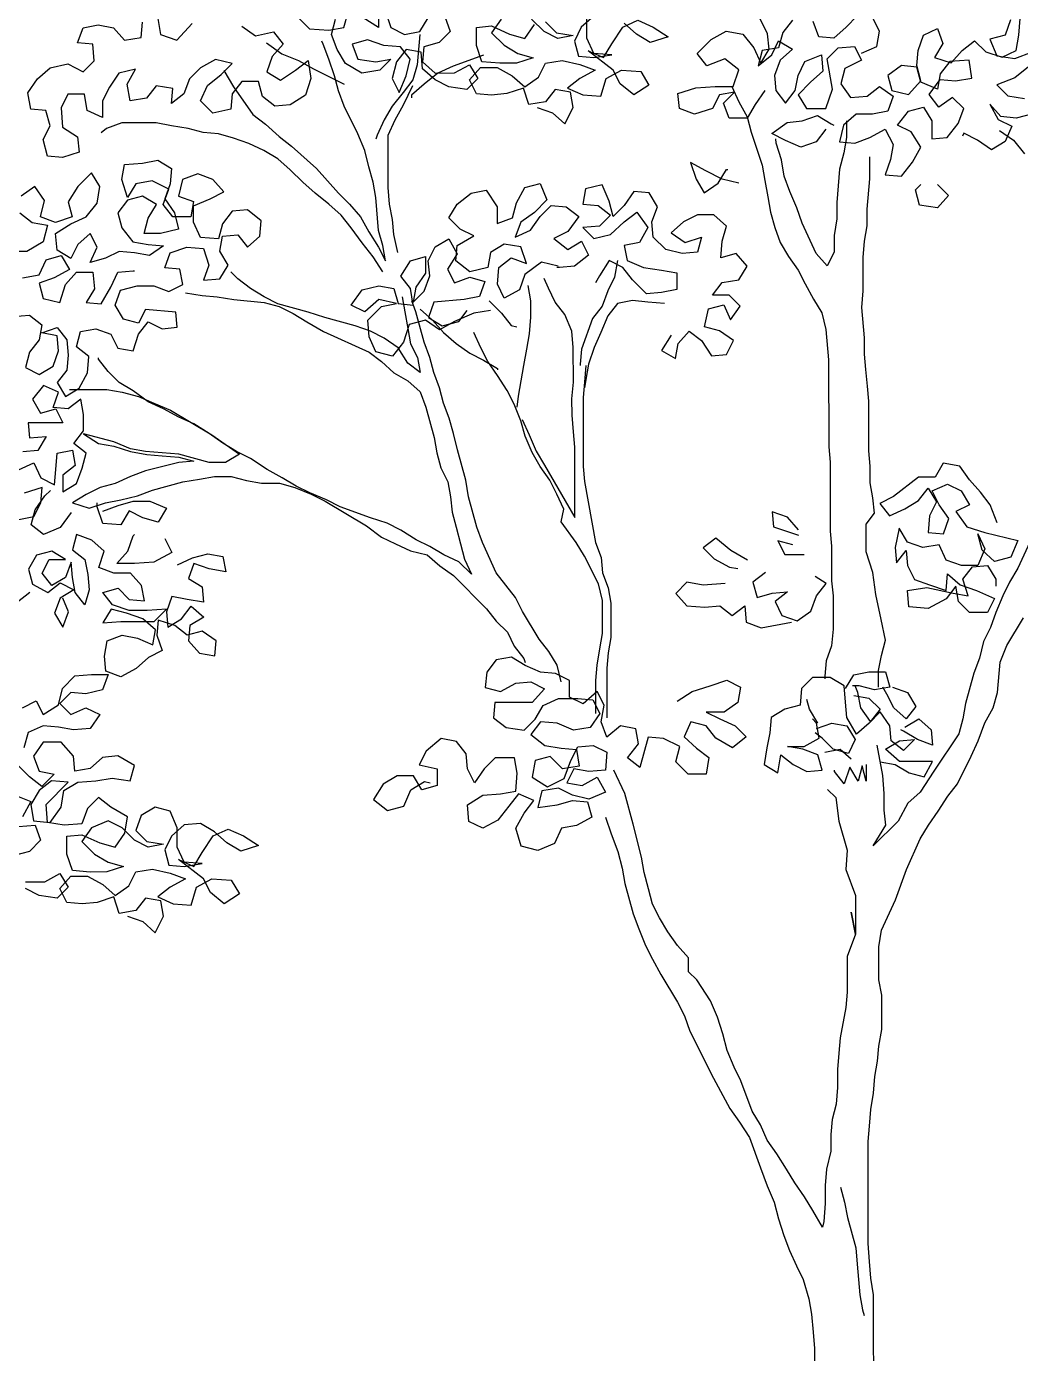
# Model space of a CAD drawing. Extents: x 3630 to 8734, y 5160 to 11966.
# Drawn here: x 4779 to 6559, y 7565 to 9940 of the extents above; entities that cross this region are included whole.
import ezdxf

# ---------------------------------------------------------------- set-up
doc = ezdxf.new("R2010")
doc.units = 0
doc.header["$LTSCALE"] = 150
doc.header["$MEASUREMENT"] = 0
doc.layers.get('0').update_dxf_attribs({"linetype": 'CONTINUOUS'})

msp = doc.modelspace()

# ---------------------------------------------------------------- linework, layer by layer
for points in [[(5014, 9957.6), (5019, 9925.5), (5048.7, 9915.6), (5075.8, 9945.3)], [(5266.1, 9955.4), (5285.9, 9935.6), (5320.5, 9933.2), (5347.7, 9938.1), (5355.1, 9965.3)], [(5528.1, 9958.1), (5538, 9930.9), (5518.2, 9911.1), (5491, 9903.7), (5488.6, 9876.5), (5510.8, 9856.7), (5545.4, 9856.8), (5572.6, 9871.6), (5587.5, 9846.9), (5567.7, 9827.1), (5535.6, 9832.1), (5510.9, 9844.4), (5488.6, 9864.1), (5486.1, 9893.8), (5458.9, 9898.7), (5441.6, 9876.4), (5434.2, 9846.8), (5446.6, 9822.1), (5459, 9851.8), (5466.3, 9881.4), (5449, 9903.6), (5419.4, 9906.1), (5389.7, 9915.9), (5362.5, 9908.5), (5372.4, 9881.3), (5404.6, 9876.4), (5431.7, 9881.4), (5412, 9861.6), (5379.9, 9856.6), (5350.2, 9873.9), (5335.3, 9898.6), (5325.4, 9925.8), (5332.8, 9953)], [(5409.4, 9967.9), (5409.5, 9938.2), (5382.3, 9955.5)], [(5421.8, 9967.9), (5431.7, 9938.2), (5456.4, 9925.9), (5483.6, 9930.9), (5498.4, 9955.6)], [(5693.8, 9795.1), (5721, 9785.3), (5743.2, 9765.5), (5758, 9795.2), (5753.1, 9822.4), (5725.9, 9827.3), (5708.6, 9805), (5678.9, 9800.1), (5669, 9829.7), (5639.4, 9819.8), (5612.2, 9817.3), (5585, 9819.7), (5572.6, 9844.4), (5592.4, 9866.7), (5622, 9866.7), (5649.2, 9851.9), (5671.5, 9832.2), (5696.2, 9849.5), (5708.5, 9874.2), (5738.2, 9879.2), (5770.3, 9871.8), (5797.5, 9861.9), (5770.3, 9847.1), (5748.1, 9829.8), (5775.3, 9817.4), (5807.4, 9815), (5817.3, 9847.1), (5844.5, 9862), (5879.1, 9859.6), (5893.9, 9834.9), (5866.7, 9817.5), (5842, 9837.3), (5829.6, 9862), (5785.1, 9896.5), (5812.3, 9884.2), (5827.1, 9908.9), (5846.9, 9938.6), (5874, 9951), (5901.2, 9938.7), (5928.4, 9921.4), (5896.3, 9911.5), (5871.6, 9926.3), (5849.3, 9946)], [(5629.4, 9953.2), (5612.1, 9928.5), (5634.4, 9906.3), (5659.1, 9891.5), (5686.3, 9884.1), (5656.6, 9874.2), (5627, 9874.1), (5594.8, 9876.6), (5584.9, 9906.2), (5584.9, 9938.4), (5612.1, 9940.9), (5644.2, 9926.1), (5671.4, 9918.7), (5688.7, 9943.4)], [(5708.5, 9948.4), (5728.2, 9928.6), (5757.9, 9923.7), (5730.7, 9918.7), (5706, 9931.1), (5683.7, 9953.3)], [(5794.9, 9958.3), (5772.7, 9938.5), (5760.4, 9913.8), (5767.8, 9886.6), (5795, 9884.2), (5827.1, 9889.2), (5795, 9891.6), (5782.6, 9918.8), (5782.6, 9953.4)], [(6101.5, 9825.2), (6084.2, 9800.4), (6069.4, 9775.7), (6037.3, 9775.7), (6027.4, 9802.8), (6047.1, 9822.6), (6020, 9817.7), (6007.6, 9792.9), (5975.5, 9783), (5948.3, 9792.9), (5945.8, 9820.1), (5977.9, 9830), (6012.5, 9832.5), (6044.7, 9832.5), (6054.5, 9862.2), (6029.8, 9881.9), (5997.7, 9869.5), (5980.3, 9891.8), (6005, 9916.5), (6032.2, 9931.4), (6061.9, 9926.4), (6081.7, 9901.7), (6094, 9874.6), (6108.8, 9899.3), (6106.3, 9926.5), (6091.5, 9956.1)], [(6150.8, 9951.2), (6133.5, 9929), (6126.1, 9901.8), (6096.5, 9896.8), (6089.1, 9869.6), (6113.8, 9889.4), (6126.1, 9914.1), (6150.9, 9899.3), (6128.6, 9879.5), (6118.8, 9852.4), (6121.3, 9825.2), (6138.6, 9803), (6155.9, 9825.2), (6160.8, 9852.4), (6173.1, 9877.1), (6202.8, 9889.5), (6205.3, 9859.9), (6183, 9840.1), (6160.8, 9817.8), (6175.7, 9793.1), (6210.3, 9793.1), (6222.6, 9827.7), (6212.7, 9882.1), (6232.4, 9901.9), (6262.1, 9904.4), (6274.4, 9879.7), (6244.8, 9864.8), (6237.4, 9837.6), (6254.7, 9812.9), (6284.4, 9815.4), (6306.6, 9832.8), (6331.3, 9815.5), (6321.5, 9788.3), (6294.3, 9783.3), (6264.6, 9783.3), (6242.4, 9763.5), (6235, 9733.8), (6262.2, 9731.4), (6289.4, 9741.3), (6316.6, 9756.2), (6331.4, 9729), (6326.5, 9701.8), (6316.6, 9674.6), (6346.3, 9672.2), (6366, 9696.9), (6380.8, 9724.1), (6363.5, 9751.3), (6338.8, 9763.6), (6358.5, 9788.3), (6385.7, 9795.8), (6400.6, 9771.1), (6400.6, 9738.9), (6427.8, 9741.4), (6447.5, 9766.2), (6457.4, 9793.4), (6437.6, 9813.1), (6412.9, 9795.8), (6395.6, 9818), (6415.3, 9845.2), (6442.5, 9842.8), (6472.2, 9847.7), (6467.2, 9879.9), (6432.6, 9877.4), (6415.3, 9855.1), (6410.4, 9827.9), (6380.7, 9840.2), (6373.3, 9867.4), (6346.1, 9869.9), (6321.4, 9852.5), (6328.9, 9825.4), (6358.5, 9818), (6380.7, 9842.7), (6373.3, 9869.9), (6375.7, 9897.1), (6385.6, 9924.3), (6410.3, 9936.6), (6420.2, 9909.5), (6405.4, 9884.7), (6435.1, 9874.9), (6454.8, 9897.1), (6477, 9914.5), (6496.8, 9894.7), (6526.5, 9884.9), (6551.2, 9897.2), (6556.1, 9924.4), (6558.6, 9954.1)], [(6266.9, 9958.8), (6247.2, 9939), (6225, 9919.2), (6197.8, 9921.6), (6187.9, 9948.8)], [(6274.4, 9892), (6301.6, 9904.4), (6306.5, 9931.6), (6294.1, 9956.3)], [(6541.3, 9951.6), (6531.4, 9924.4), (6504.2, 9917), (6516.6, 9887.3), (6548.7, 9882.4), (6580.9, 9894.8)], [(5164.8, 9940.4), (5189.5, 9923.2), (5221.6, 9930.6), (5239, 9908.4), (5219.2, 9886.1), (5209.4, 9858.9), (5234.1, 9844.1), (5261.2, 9861.5), (5283.5, 9878.8), (5288.4, 9846.7), (5278.6, 9817), (5251.4, 9799.7), (5224.2, 9797.2), (5202, 9814.4), (5194.5, 9841.6), (5164.9, 9841.6), (5147.6, 9819.3), (5145.2, 9792.2), (5113, 9784.7), (5090.8, 9806.9), (5103.1, 9834.1), (5127.8, 9853.9), (5147.6, 9873.7), (5117.9, 9881.1), (5090.7, 9866.2), (5071, 9846.5), (5061.1, 9819.3), (5038.9, 9801.9), (5041.3, 9829.1), (5011.7, 9834), (4994.4, 9811.8), (4964.7, 9806.8), (4959.8, 9836.5), (4974.6, 9863.7), (4944.9, 9856.2), (4927.7, 9831.5), (4915.3, 9806.8), (4915.4, 9777.1), (4888.2, 9789.5), (4883.2, 9819.1), (4853.5, 9819.1), (4841.2, 9794.3), (4843.7, 9759.8), (4870.9, 9742.5), (4873.4, 9715.3), (4843.8, 9705.4), (4816.6, 9707.8), (4809.1, 9737.5), (4821.5, 9762.2), (4814, 9789.4), (4786.8, 9791.8), (4781.9, 9821.5), (4799.1, 9846.2), (4821.4, 9866), (4853.5, 9873.4), (4880.7, 9858.6), (4900.4, 9878.4), (4897.9, 9908.1), (4870.7, 9910.5), (4880.6, 9937.7), (4907.8, 9942.7), (4935, 9937.8), (4954.8, 9915.5), (4984.4, 9920.5), (4986.9, 9947.7)], [(5483.6, 9925.9), (5478.7, 9871.5), (5471.3, 9844.4), (5454, 9822.1), (5434.3, 9797.4), (5419.5, 9772.6), (5407.2, 9745.4), (5404.7, 9738)], [(5132.7, 9861.3), (5150.1, 9831.7), (5184.7, 9782.3), (5207, 9765), (5231.7, 9742.8), (5254, 9725.5), (5298.5, 9686), (5338.1, 9641.6), (5357.8, 9621.8), (5377.6, 9599.6), (5392.5, 9572.4), (5409.8, 9545.3), (5422.2, 9520.6), (5417.2, 9547.8), (5409.8, 9574.9), (5404.8, 9634.2), (5399.8, 9661.4), (5392.4, 9688.6), (5384.9, 9718.2), (5372.6, 9747.9), (5347.8, 9797.3), (5337.9, 9824.5), (5330.5, 9851.6), (5320.5, 9881.3), (5310.6, 9908.5), (5308.2, 9913.4)], [(5209.3, 9910.8), (5236.5, 9891.1), (5266.2, 9878.8), (5293.4, 9864), (5347.8, 9836.8)], [(5597.3, 9888.9), (5543, 9869.1), (5515.8, 9856.7), (5491.1, 9837), (5468.9, 9817.2), (5468.9, 9812.2)], [(6573.5, 9867.6), (6548.8, 9847.8), (6516.7, 9835.4), (6536.4, 9815.7), (6566.1, 9810.8)], [(5444.4, 9535.4), (5437, 9567.5), (5434.5, 9594.7), (5429.5, 9621.9), (5427, 9651.6), (5426.9, 9745.5), (5439.3, 9772.7), (5454.1, 9799.9), (5471.3, 9834.5)], [(6042.2, 9832.5), (6054.6, 9805.3), (6069.4, 9778.2), (6076.9, 9751), (6096.7, 9691.7), (6101.6, 9664.5), (6106.6, 9634.9), (6111.6, 9607.7), (6119, 9580.5), (6128.9, 9553.3), (6143.8, 9528.6), (6161.1, 9504), (6173.5, 9479.3), (6188.3, 9452.1), (6203.2, 9427.4), (6210.6, 9397.7), (6215.6, 9343.4), (6215.8, 9187.7), (6218.3, 9160.5), (6218.4, 9036.9), (6220.9, 9009.8), (6220.9, 8948), (6223.4, 8920.8), (6223.5, 8861.5), (6221, 8831.8), (6211.2, 8804.6), (6208.7, 8777.5), (6208.7, 8772.5)], [(6581, 9783.6), (6551.3, 9776.1), (6524.1, 9778.6), (6504.3, 9800.8), (6519.2, 9773.6), (6543.9, 9761.3), (6531.6, 9734.1), (6506.9, 9719.3), (6482.1, 9736.5), (6457.4, 9748.9), (6455, 9743.9)], [(5417.3, 9500.8), (5399.9, 9528), (5380.1, 9552.7), (5360.4, 9579.8), (5343, 9602.1), (5320.8, 9621.8), (5296, 9641.5), (5273.8, 9661.3), (5251.5, 9683.5), (5229.3, 9703.3), (5204.5, 9718.1), (5177.3, 9730.4), (5150.2, 9740.3), (5123, 9747.7), (5095.8, 9750.1), (5068.6, 9757.5), (5038.9, 9762.4), (5011.7, 9767.3), (4950, 9767.3), (4922.8, 9757.4), (4912.9, 9749.9)], [(6210.3, 9756.1), (6193, 9733.8), (6165.8, 9723.9), (6138.6, 9736.2), (6113.9, 9748.6), (6141.1, 9768.4), (6168.3, 9770.9), (6195.4, 9780.8), (6220.2, 9766), (6225.1, 9763.5)], [(6247.4, 9770.9), (6247.4, 9741.3), (6242.5, 9714.1), (6235.1, 9684.4), (6230.2, 9625.1), (6230.2, 9595.5), (6225.3, 9565.8), (6225.3, 9536.1), (6213, 9511.4), (6193.2, 9533.6), (6168.4, 9588), (6158.5, 9615.2), (6146.1, 9644.8), (6136.2, 9672), (6131.3, 9701.6), (6121.4, 9731.3), (6121.3, 9738.7)], [(6521.7, 9753.9), (6546.4, 9736.6), (6566.2, 9711.9)], [(4755, 9421.1), (4784.7, 9423.6), (4807, 9406.3), (4802, 9379.1), (4784.8, 9356.9), (4777.4, 9329.7), (4802.1, 9317.4), (4826.8, 9332.2), (4836.7, 9359.4), (4834.2, 9386.6), (4807, 9391.5), (4834.1, 9401.4), (4851.5, 9379.2), (4854, 9352), (4851.5, 9324.8), (4834.2, 9302.6), (4849.1, 9277.9), (4873.8, 9292.7), (4888.6, 9319.9), (4891, 9349.6), (4868.8, 9366.9), (4876.2, 9394), (4903.3, 9399), (4930.5, 9389.1), (4942.9, 9364.4), (4970.1, 9359.5), (4980, 9389.2), (4997.2, 9411.5), (5022, 9399.1), (5049.1, 9401.6), (5046.6, 9428.8), (4992.3, 9433.7), (4979.9, 9409), (4952.8, 9416.4), (4937.9, 9441.1), (4947.8, 9468.2), (4977.4, 9475.7), (5007.1, 9475.7), (5034.3, 9465.9), (5059, 9478.2), (5054, 9505.4), (5026.8, 9507.9), (5036.7, 9535), (5066.3, 9545), (5096, 9542.5), (5105.9, 9512.9), (5096, 9485.7), (5125.7, 9488.2), (5140.5, 9512.9), (5125.6, 9537.6), (5130.5, 9564.8), (5157.7, 9567.3), (5175, 9545.1), (5197.3, 9564.9), (5199.7, 9592), (5175, 9611.8), (5147.8, 9609.3), (5130.5, 9587), (5123.1, 9559.8), (5091, 9562.3), (5078.6, 9589.5), (5078.6, 9619.1), (5108.2, 9631.5), (5132.9, 9643.9), (5113.2, 9666.1), (5086, 9676), (5058.8, 9666), (5051.4, 9636.4), (5078.6, 9626.5), (5073.7, 9599.3), (5041.5, 9599.3), (5024.2, 9621.5), (5034.1, 9648.7), (5004.4, 9663.5), (4974.8, 9658.6), (4960, 9633.8), (4950.1, 9665.9), (4955, 9693.1), (4987.1, 9695.6), (5014.3, 9700.6), (5039, 9685.8), (5036.6, 9658.6), (5026.7, 9631.4), (5044, 9606.7), (5051.5, 9577.1), (5019.3, 9569.6), (4989.7, 9569.6), (4997.1, 9596.8), (5011.9, 9621.5), (4987.1, 9636.3), (4960, 9628.9), (4942.7, 9606.6), (4950.1, 9579.5), (4969.9, 9554.8), (4997.1, 9549.8), (5024.3, 9547.4), (4999.6, 9530.1), (4972.4, 9535), (4945.2, 9537.4), (4920.5, 9525.1), (4893.3, 9517.6), (4905.7, 9544.8), (4893.3, 9569.5), (4871.1, 9549.7), (4858.7, 9525), (4834, 9539.8), (4831.5, 9569.5), (4858.7, 9586.8), (4885.9, 9599.2), (4905.6, 9623.9), (4910.5, 9653.6), (4895.7, 9678.3), (4871, 9653.5), (4853.7, 9626.3), (4861.1, 9599.1), (4831.5, 9589.2), (4804.3, 9599.1), (4811.7, 9628.7), (4794.4, 9653.4), (4769.7, 9636.1)], [(6054.7, 9659.5), (6025, 9666.9), (5995.4, 9681.7), (5968.2, 9696.5), (5978.1, 9666.9), (5992.9, 9642.2), (6017.6, 9659.5), (6032.4, 9684.2), (6034.9, 9684.2)], [(6305.1, 8757.8), (6305.1, 8787.4), (6310, 8814.6), (6317.4, 8841.8), (6309.9, 8878.9), (6300, 8923.3), (6295, 8962.9), (6282.7, 8999.9), (6282.6, 9049.4), (6297.4, 9069.1), (6294.9, 9096.3), (6290, 9123.5), (6289.9, 9153.2), (6287.4, 9180.3), (6287.4, 9269.3), (6284.9, 9296.5), (6282.4, 9326.1), (6279.9, 9353.3), (6279.8, 9383), (6274.8, 9437.3), (6277.3, 9467), (6277.2, 9526.3), (6279.7, 9556), (6284.6, 9583.1), (6284.6, 9612.8), (6289.5, 9667.2), (6289.4, 9706.7)], [(5731.1, 9511), (5701.4, 9518.4), (5671.8, 9496.1), (5661.9, 9468.9), (5634.8, 9454), (5622.4, 9478.7), (5624.8, 9508.4), (5647.1, 9525.7), (5674.3, 9515.9), (5664.3, 9545.5), (5634.7, 9550.4), (5610, 9535.6), (5605.1, 9508.4), (5573, 9500.9), (5548.2, 9520.7), (5550.7, 9547.9), (5580.3, 9565.2), (5555.6, 9577.5), (5535.8, 9597.3), (5550.6, 9622), (5575.3, 9641.8), (5602.5, 9646.8), (5622.3, 9617.1), (5622.3, 9587.5), (5649.5, 9597.4), (5656.9, 9624.6), (5671.7, 9651.8), (5698.8, 9659.2), (5711.2, 9629.6), (5689, 9607.3), (5664.3, 9590), (5654.4, 9562.8), (5681.6, 9575.2), (5698.9, 9599.9), (5718.6, 9619.7), (5745.8, 9617.2), (5768.1, 9600), (5748.3, 9572.8), (5723.6, 9560.4), (5748.4, 9540.6), (5773.1, 9555.5), (5785.5, 9530.8), (5760.8, 9511), (5733.6, 9508.5), (5728.6, 9508.5)], [(5933.9, 9387.6), (5916.6, 9360.4), (5941.3, 9345.6), (5946.2, 9372.8), (5966, 9395), (5988.2, 9377.8), (6005.6, 9350.6), (6032.7, 9353.1), (6045.1, 9377.8), (6020.3, 9395.1), (5993.2, 9402.5), (6000.5, 9434.6), (6027.7, 9442), (6040.1, 9414.9), (6057.4, 9439.6), (6037.6, 9459.4), (6007.9, 9459.3), (6025.2, 9481.6), (6054.9, 9486.6), (6069.7, 9511.3), (6049.9, 9533.5), (6022.7, 9526.1), (6025.1, 9555.7), (6032.5, 9582.9), (6010.3, 9602.7), (5980.6, 9602.6), (5955.9, 9590.3), (5933.7, 9570.5), (5958.4, 9553.2), (5988.1, 9563.1), (5980.7, 9535.9), (5953.5, 9533.4), (5923.8, 9540.8), (5901.6, 9563), (5899.1, 9590.2), (5908.9, 9617.4), (5894.1, 9642.1), (5866.9, 9644.5), (5849.6, 9619.8), (5829.9, 9600), (5822.4, 9627.2), (5810, 9656.8), (5780.4, 9649.4), (5775.5, 9622.2), (5802.7, 9619.8), (5824.9, 9602.5), (5805.2, 9582.7), (5775.5, 9580.2), (5795.3, 9560.5), (5825, 9567.9), (5849.6, 9590.2), (5871.9, 9607.5), (5891.7, 9580.3), (5876.9, 9553.1), (5849.7, 9548.1), (5854.7, 9521), (5884.3, 9508.6), (5916.5, 9503.7), (5943.6, 9498.8), (5943.7, 9469.2), (5916.5, 9464.2), (5889.3, 9461.7), (5864.6, 9486.4), (5847.3, 9508.6), (5822.5, 9520.9), (5805.3, 9493.7), (5797.9, 9481.4)], [(6410.6, 9657.4), (6430.3, 9637.6), (6410.6, 9615.4), (6378.5, 9620.3), (6371, 9647.5), (6380.9, 9657.4)], [(4767.2, 9606.5), (4789.5, 9589.2), (4816.7, 9584.3), (4809.3, 9554.6), (4779.7, 9537.3), (4750, 9537.3)], [(5610.1, 9431.8), (5580.4, 9426.8), (5545.9, 9412), (5518.7, 9397.1), (5494, 9414.4), (5464.3, 9406.9), (5454.4, 9374.8), (5434.7, 9350.1), (5405, 9357.5), (5392.7, 9384.6), (5390.2, 9414.3), (5414.8, 9439), (5442, 9444), (5409.9, 9451.4), (5385.2, 9429.1), (5360.5, 9441.4), (5380.2, 9468.6), (5409.9, 9476.1), (5437.1, 9471.2), (5444.5, 9444), (5471.7, 9441.5), (5466.7, 9471.2), (5449.4, 9493.4), (5466.7, 9520.6), (5493.8, 9528.1), (5493.9, 9498.4), (5476.6, 9473.7), (5471.7, 9446.5), (5491.4, 9466.3), (5501.3, 9493.5), (5498.8, 9520.6), (5511.1, 9545.4), (5535.8, 9560.2), (5550.7, 9533), (5533.4, 9505.8), (5545.8, 9481.1), (5573, 9491.1), (5600.2, 9483.7), (5590.3, 9456.5), (5563.1, 9451.5), (5508.7, 9446.5), (5498.9, 9419.3), (5523.6, 9404.5), (5553.3, 9412), (5568.1, 9431.7)], [(4772.3, 9490.3), (4801.9, 9495.3), (4814.3, 9522.5), (4841.4, 9529.9), (4856.3, 9505.2), (4829.1, 9490.4), (4801.9, 9480.5), (4809.4, 9453.3), (4839, 9445.9), (4848.9, 9478), (4868.7, 9500.3), (4898.3, 9500.3), (4900.8, 9470.7), (4886, 9445.9), (4913.2, 9443.5), (4930.5, 9473.2), (4942.8, 9500.4), (4970, 9502.9), (4972.4, 9502.9)], [(5451.9, 9456.3), (5456.9, 9429.2), (5461.8, 9399.5), (5466.8, 9372.3), (5479.2, 9347.6), (5484.2, 9320.5), (5461.9, 9337.7), (5444.6, 9364.9), (5419.8, 9382.2), (5395.1, 9394.5), (5367.9, 9404.4), (5313.5, 9419.2), (5283.9, 9429), (5229.5, 9443.8), (5204.8, 9456.1), (5180.1, 9470.9), (5157.8, 9488.2), (5145.4, 9500.6)], [(5837.4, 9521), (5832.4, 9491.3), (5820.1, 9466.6), (5810.2, 9439.4), (5793, 9417.1), (5773.2, 9362.7), (5770.8, 9335.6), (5770.8, 9333.1)], [(5676.8, 9476.3), (5681.7, 9449.1), (5681.8, 9419.5), (5679.3, 9389.8), (5674.4, 9362.6), (5669.5, 9333), (5659.6, 9278.6), (5657.2, 9258.8)], [(5667.1, 9236.6), (5679.5, 9209.4), (5691.9, 9179.8), (5706.7, 9155.1), (5761.2, 9061.2), (5761.1, 9128), (5761.1, 9187.3), (5758.6, 9214.4), (5756.1, 9244.1), (5756, 9273.8), (5758.5, 9303.4), (5758.4, 9365.2), (5755.9, 9394.8), (5743.5, 9424.5), (5726.2, 9446.7), (5713.8, 9471.4), (5706.4, 9488.7)], [(5063.9, 9463.4), (5093.6, 9458.5), (5120.8, 9456), (5150.4, 9451.1), (5204.8, 9446.2), (5232, 9438.8), (5256.7, 9426.5), (5281.4, 9411.7), (5311.1, 9394.4), (5392.7, 9357.4), (5414.9, 9340.2), (5437.2, 9320.4), (5461.9, 9305.6), (5484.2, 9285.9), (5494.1, 9258.7), (5509, 9204.3), (5513.9, 9177.2), (5521.4, 9150), (5533.8, 9125.3), (5538.7, 9098.1), (5541.2, 9070.9), (5548.7, 9043.7), (5556.1, 9014.1), (5563.5, 8986.9), (5575.9, 8959.7), (5553.7, 8982), (5526.5, 8994.3), (5501.7, 9009.1), (5477, 9021.4), (5449.8, 9038.7), (5425.1, 9051), (5395.4, 9060.9), (5341, 9080.6), (5316.3, 9093), (5286.7, 9105.3), (5261.9, 9117.6), (5237.2, 9132.4), (5210, 9147.2), (5180.3, 9167), (5155.6, 9179.3), (5130.9, 9194.1), (5106.2, 9211.4), (5079, 9228.7), (5051.8, 9241), (5024.6, 9255.8), (4997.4, 9268.1), (4970.2, 9287.9), (4945.4, 9302.7), (4925.7, 9322.4), (4908.3, 9344.6), (4908.3, 9347.1)], [(5736.7, 8767.1), (5729.3, 8796.8), (5714.4, 8821.5), (5697.1, 8843.7), (5667.4, 8893.1), (5655, 8917.8), (5620.4, 8962.3), (5595.6, 9016.6), (5585.7, 9043.8), (5570.8, 9098.1), (5565.9, 9127.8), (5551, 9182.1), (5543.6, 9211.8), (5536.1, 9239), (5526.2, 9266.1), (5518.8, 9293.3), (5508.9, 9320.5), (5501.4, 9347.7), (5491.5, 9374.8), (5476.6, 9429.2), (5469.2, 9449)], [(5484, 9434.1), (5506.3, 9414.4), (5526.1, 9392.2), (5548.4, 9372.4), (5573.1, 9355.1), (5597.8, 9342.8), (5622.5, 9328), (5622.5, 9325.5)], [(5607.6, 9449.1), (5629.9, 9426.9), (5647.2, 9404.6), (5657.1, 9402.2)], [(5921.4, 9444.4), (5891.8, 9446.9), (5864.6, 9449.3), (5837.4, 9444.3), (5820.1, 9422.1), (5807.8, 9392.4), (5795.5, 9365.2), (5785.6, 9335.6), (5780.7, 9308.4), (5778.3, 9293.5)], [(5798.6, 8710.4), (5798.5, 8769.7), (5800.9, 8796.9), (5805.9, 8826.5), (5810.8, 8853.7), (5810.7, 8913), (5803.3, 8942.7), (5778.5, 8992.1), (5763.7, 9016.8), (5736.5, 9053.8), (5741.4, 9076), (5729, 9103.2), (5716.6, 9127.9), (5699.3, 9152.6), (5684.5, 9177.3), (5672.1, 9207), (5664.6, 9234.1), (5652.2, 9263.8), (5639.9, 9288.5), (5622.5, 9315.6), (5605.2, 9340.3), (5592.8, 9365), (5580.5, 9392.2)], [(5780.7, 9333.1), (5778.2, 9303.4), (5775.8, 9276.2), (5775.9, 9152.7), (5778.4, 9125.5), (5798.3, 9016.8), (5808.2, 8989.6), (5810.7, 8962.4), (5820.6, 8935.3), (5825.6, 8908.1), (5825.6, 8846.3), (5820.7, 8819.1), (5818.3, 8791.9), (5818.3, 8703)], [(4765.2, 9146.8), (4792.4, 9159.2), (4804.7, 9132), (4829.5, 9119.7), (4831.9, 9146.9), (4834.4, 9176.5), (4861.5, 9181.5), (4866.5, 9154.3), (4844.3, 9137), (4844.3, 9107.3), (4869, 9122.2), (4878.9, 9149.4), (4886.2, 9176.6), (4864, 9193.9), (4881.3, 9216.1), (4881.2, 9245.8), (4876.3, 9273), (4854, 9255.6), (4826.9, 9258.1), (4836.7, 9285.3), (4809.5, 9297.6), (4789.8, 9272.9), (4804.6, 9248.2), (4831.8, 9255.6), (4844.2, 9230.9), (4782.4, 9230.9), (4784.9, 9203.7), (4814.6, 9206.2), (4799.7, 9181.4), (4772.6, 9178.9)], [(4856.5, 9290.2), (4923.2, 9290.3), (4950.4, 9285.4), (4980.1, 9278), (5007.3, 9265.7), (5036.9, 9253.3), (5111.1, 9208.9), (5160.6, 9174.4), (5135.9, 9159.5), (5106.2, 9159.5), (5051.8, 9174.3), (4992.5, 9179.2), (4965.3, 9184.1), (4935.7, 9196.4), (4881.3, 9211.2), (4908.5, 9193.9), (4935.7, 9189), (4965.3, 9179.1), (4995, 9174.2), (5022.2, 9171.8), (5051.8, 9169.3), (5079, 9161.9), (5051.8, 9159.4), (4992.5, 9144.6), (4965.4, 9134.6), (4938.2, 9122.3), (4911, 9114.8), (4886.3, 9102.4), (4861.6, 9087.6), (4891.3, 9077.7), (4920.9, 9087.7), (4948.1, 9092.6), (4977.8, 9100.1), (5004.9, 9110), (5059.3, 9124.8), (5088.9, 9129.8), (5116.1, 9134.8), (5145.8, 9134.8), (5173, 9127.4), (5200.1, 9122.5), (5232.3, 9122.5), (5259.5, 9115.1), (5289.1, 9102.8), (5313.8, 9090.5), (5388, 9046.1), (5415.2, 9026.3), (5440, 9014), (5467.1, 9001.7), (5496.8, 8994.3), (5519.1, 8974.5), (5543.8, 8957.2), (5603.2, 8898), (5620.5, 8875.8), (5640.3, 8856), (5652.6, 8831.3), (5670, 8809.1), (5672.4, 8801.7)], [(6517.4, 9052), (6505, 9084.2), (6487.7, 9106.4), (6467.9, 9128.6), (6450.6, 9153.3), (6420.9, 9158.2), (6406.1, 9133.5), (6376.4, 9133.5), (6332, 9098.8), (6307.3, 9086.4), (6324.6, 9064.2), (6351.8, 9076.6), (6376.5, 9091.5), (6393.8, 9113.7), (6408.6, 9089), (6396.3, 9064.3), (6393.8, 9034.6), (6421, 9032.2), (6430.9, 9059.4), (6413.6, 9084.1), (6401.2, 9108.8), (6428.3, 9121.2), (6453.1, 9108.8), (6467.9, 9084.1), (6443.2, 9071.7), (6463, 9044.6), (6495.1, 9034.7), (6554.5, 9020), (6542.1, 8990.3), (6512.5, 8982.8), (6490.2, 9002.6), (6482.8, 9032.2), (6495.2, 9005.1), (6482.8, 8975.4), (6453.2, 8975.4), (6426, 8985.2), (6413.6, 9012.4), (6384, 9007.4), (6356.8, 9017.3), (6341.9, 9042), (6334.5, 9007.4), (6337, 8980.2), (6354.3, 9002.5), (6356.8, 8975.3), (6369.2, 8950.6), (6396.4, 8940.7), (6426, 8930.9), (6428.5, 8960.5), (6450.8, 8940.8), (6480.4, 8930.9), (6512.6, 8916.1), (6500.2, 8891.4), (6468.1, 8891.4), (6448.3, 8911.1), (6443.3, 8938.3), (6426.1, 8916), (6394, 8898.7), (6359.4, 8901.2), (6356.9, 8930.8), (6391.4, 8935.8), (6438.4, 8925.9), (6465.6, 8921), (6455.7, 8950.7), (6473, 8972.9), (6500.1, 8975.4), (6515, 8950.7), (6515, 8938.4)], [(4765.3, 9057.9), (4792.4, 9062.8), (4804.8, 9087.5), (4807.2, 9114.7), (4775.1, 9104.8)], [(4859.2, 9070.3), (4839.4, 9043.1), (4809.8, 9030.7), (4787.5, 9048), (4794.9, 9075.2), (4812.2, 9099.9), (4822.1, 9109.8)], [(4916, 9072.8), (4943.2, 9082.7), (4970.3, 9090.2), (5000, 9090.2), (5029.7, 9077.9), (5014.9, 9053.1), (4987.7, 9060.5), (4962.9, 9072.9), (4948.1, 9048.1), (4916, 9050.6), (4906.1, 9080.2), (4906.1, 9087.6)], [(6161.5, 9039.4), (6141.7, 9061.6), (6114.5, 9071.4), (6117, 9044.3), (6161.5, 9029.5)], [(5049.5, 8976.6), (5076.7, 8988.9), (5103.9, 8996.4), (5131.1, 8991.5), (5136, 8964.3), (5106.4, 8969.2), (5079.2, 8979.1), (5069.3, 8951.9), (5094, 8937.1), (5096.5, 8909.9), (5066.9, 8914.8), (5039.7, 8919.7), (5029.8, 8892.5), (5032.3, 8865.3), (5057, 8880.2), (5074.3, 8902.4), (5096.6, 8882.7), (5071.9, 8867.8), (5069.4, 8840.7), (5089.2, 8818.4), (5116.4, 8813.5), (5118.8, 8840.7), (5094.1, 8858), (5066.9, 8850.5), (5044.7, 8867.8), (5015, 8877.7), (5012.6, 8850.5), (5022.5, 8823.3), (4997.8, 8810.9), (4975.6, 8791.2), (4948.4, 8776.3), (4921.2, 8786.2), (4918.7, 8813.3), (4923.6, 8840.5), (4950.8, 8850.4), (4978, 8845.5), (5005.2, 8833.2), (5010.1, 8860.4), (4987.8, 8880.1), (4958.2, 8890), (4931, 8897.4), (4916.2, 8872.6), (4948.3, 8875.1), (5007.6, 8875.2), (5029.8, 8897.5), (4995.2, 8895), (4963.1, 8894.9), (4933.4, 8904.8), (4916.1, 8927), (4943.3, 8934.5), (4963.1, 8914.7), (4990.3, 8912.3), (4985.3, 8939.4), (4965.5, 8961.7), (4935.9, 8961.6), (4908.7, 8971.5), (4918.5, 9001.2), (4896.3, 9020.9), (4869.1, 9030.8), (4861.7, 9003.6), (4883.9, 8986.3), (4888.9, 8959.1), (4891.4, 8931.9), (4884, 8904.7), (4866.7, 8927), (4861.7, 8954.1), (4859.2, 8981.3), (4849.4, 8954.1), (4824.7, 8939.3), (4807.4, 8961.5), (4819.7, 8986.2), (4849.4, 8986.3), (4824.6, 9001.1), (4797.4, 8993.6), (4782.6, 8968.9), (4790.1, 8941.7), (4817.3, 8926.9), (4839.5, 8944.2), (4864.2, 8931.9), (4839.5, 8917.1), (4829.7, 8889.9), (4844.5, 8865.2), (4854.4, 8892.4), (4844.5, 8917.1)], [(5027.2, 9023.5), (5039.6, 8998.8), (5007.5, 8981.5), (4972.9, 8979), (4940.8, 8978.9), (4960.5, 9001.2), (4970.4, 9028.4), (4972.9, 9030.9)], [(6070.1, 8984.9), (6040.5, 9002.2), (6013.3, 9024.4), (5991, 9007.1), (6010.8, 8987.3), (6038, 8972.5), (6052.9, 8970.1)], [(6579.2, 9024.9), (6554.5, 8970.5), (6539.7, 8945.8), (6527.4, 8921.1), (6515, 8891.4), (6505.2, 8864.2), (6492.9, 8839.5), (6485.5, 8809.8), (6475.6, 8782.6), (6460.8, 8728.3), (6455.9, 8701.1), (6448.5, 8673.9), (6404.1, 8607.1), (6404.1, 8607.1), (6379.4, 8570), (6357.2, 8550.2), (6339.9, 8518.1), (6295.5, 8473.6), (6317.7, 8510.7), (6315.2, 8537.8), (6315.2, 8567.5), (6312.7, 8599.6), (6302.7, 8654)], [(6151.7, 9012.2), (6124.5, 9019.6), (6136.9, 8994.9), (6171.5, 8994.9)], [(6102.3, 8962.7), (6080.1, 8945.4), (6087.5, 8918.2), (6114.7, 8925.6), (6141.9, 8928.1), (6119.6, 8910.8), (6132, 8886.1), (6159.2, 8876.3), (6183.9, 8893.6), (6193.8, 8920.8), (6211, 8943), (6191.3, 8955.4)], [(6030.6, 8942.9), (5991.1, 8940.4), (5961.4, 8945.3), (5941.7, 8925.5), (5961.5, 8903.3), (5993.6, 8900.8), (6020.8, 8903.3), (6043, 8886), (6065.3, 8903.4), (6067.8, 8873.7), (6095, 8863.8), (6149.3, 8873.8)], [(4785.2, 8926.9), (4762.9, 8909.6)], [(6296.4, 7453), (6296.2, 7670.4), (6291.3, 7700.1), (6288.8, 7729.7), (6286.3, 7761.8), (6286.1, 7944.7), (6288.5, 7971.9), (6291, 8001.6), (6295.9, 8031.2), (6298.3, 8060.9), (6303.3, 8088.1), (6305.7, 8115.3), (6310.6, 8144.9), (6310.6, 8206.7), (6305.6, 8233.9), (6305.5, 8293.2), (6310.5, 8322.8), (6335.1, 8377.2), (6354.8, 8431.6), (6379.5, 8486), (6394.3, 8510.7), (6411.6, 8535.5), (6428.9, 8562.7), (6446.1, 8584.9), (6470.8, 8634.4), (6483.1, 8661.6), (6495.5, 8693.7), (6510.3, 8720.9), (6517.7, 8748.1), (6522.5, 8802.5), (6534.9, 8832.1), (6564.5, 8881.6)], [(5944.3, 8732.7), (5971.5, 8750.1), (6003.6, 8760), (6033.3, 8769.9), (6058, 8757.5), (6053.1, 8730.4), (6028.4, 8713), (5996.3, 8713), (6021, 8700.7), (6048.2, 8688.3), (6068, 8668.6), (6043.3, 8648.8), (6013.6, 8666.1), (5996.3, 8688.3), (5969.1, 8695.7), (5956.8, 8668.5), (5979, 8648.7), (6001.3, 8631.5), (5996.4, 8601.8), (5964.2, 8601.8), (5942, 8624), (5949.4, 8651.2), (5919.7, 8666), (5892.5, 8668.4), (5877.7, 8614), (5855.5, 8631.3), (5875.2, 8656.1), (5870.2, 8683.2), (5843.1, 8688.2), (5818.4, 8668.4), (5808.5, 8695.5), (5813.4, 8725.2), (5801, 8749.9), (5776.3, 8727.6), (5751.6, 8740), (5751.6, 8769.6), (5726.8, 8782), (5699.6, 8784.4), (5672.4, 8796.7), (5647.7, 8811.5), (5620.5, 8806.6), (5603.3, 8784.3), (5600.8, 8757.1), (5628, 8749.7), (5655.2, 8764.6), (5682.4, 8767.1), (5707.1, 8754.8), (5684.9, 8730), (5618.1, 8730), (5615.7, 8702.8), (5638, 8685.5), (5670.1, 8680.6), (5689.8, 8700.4), (5704.6, 8725.1), (5731.8, 8737.5), (5766.4, 8737.5), (5793.6, 8735.1), (5806, 8710.4), (5788.7, 8685.6), (5759, 8680.7), (5729.4, 8693), (5699.7, 8695.4), (5682.4, 8673.2), (5707.2, 8653.4), (5736.8, 8648.5), (5764, 8646.1), (5769, 8616.4), (5739.3, 8611.5), (5717.1, 8633.7), (5689.9, 8626.2), (5685, 8596.6), (5712.2, 8579.3), (5741.8, 8594.2), (5754.2, 8626.3), (5766.5, 8651), (5793.7, 8653.5), (5818.4, 8641.2), (5815.9, 8609.1), (5786.3, 8606.6), (5759.1, 8611.5), (5746.8, 8586.7), (5774, 8581.8), (5801.1, 8596.7), (5816, 8569.5), (5786.3, 8557.1), (5756.7, 8564.5), (5732, 8576.8), (5702.3, 8571.9), (5694.9, 8542.2), (5729.5, 8547.2), (5756.7, 8554.6), (5783.9, 8552.2), (5791.3, 8525), (5764.1, 8510.2), (5737, 8505.2), (5724.6, 8478), (5695, 8465.6), (5665.3, 8473), (5655.4, 8505.1), (5670.2, 8532.3), (5687.5, 8554.6), (5660.3, 8566.9), (5643, 8544.6), (5623.3, 8519.9), (5596.1, 8505.1), (5571.4, 8517.4), (5568.9, 8547), (5596.1, 8564.4), (5628.2, 8566.9), (5655.4, 8571.8), (5657.8, 8604), (5652.8, 8631.1), (5618.2, 8631.1), (5598.5, 8611.3), (5581.2, 8586.6), (5568.8, 8611.3), (5566.3, 8638.5), (5549, 8660.7), (5521.8, 8665.6), (5494.7, 8643.4), (5482.3, 8618.6), (5514.5, 8611.2), (5514.5, 8581.6), (5487.3, 8574.2), (5472.5, 8598.9), (5442.8, 8598.8), (5418.1, 8584), (5400.8, 8556.8), (5425.6, 8537), (5455.2, 8544.5), (5467.5, 8574.1), (5492.2, 8589), (5502.1, 8586.5)], [(4772.1, 8720.8), (4796.8, 8733.2), (4809.2, 8708.5), (4836.4, 8725.8), (4843.8, 8755.5), (4866, 8777.7), (4895.6, 8780.2), (4925.3, 8780.3), (4915.4, 8753.1), (4885.8, 8745.6), (4858.6, 8748.1), (4838.8, 8728.3), (4858.6, 8708.5), (4885.8, 8720.9), (4910.5, 8708.6), (4893.3, 8683.9), (4863.6, 8681.4), (4836.4, 8686.3), (4809.2, 8688.7), (4782.1, 8676.3), (4774.7, 8649.1)], [(6307.7, 8624.3), (6334.9, 8619.4), (6359.6, 8604.6), (6386.8, 8597.2), (6401.6, 8624.4), (6342.3, 8624.4), (6317.6, 8646.6), (6342.3, 8661.4), (6369.5, 8663.9), (6349.7, 8644.1), (6327.4, 8661.4), (6325, 8688.6), (6307.6, 8713.3), (6287.9, 8693.5), (6265.7, 8673.7), (6248.3, 8703.4), (6245.8, 8730.5), (6243.3, 8760.2), (6218.6, 8775), (6186.5, 8775), (6166.7, 8755.2), (6164.3, 8725.5), (6137.1, 8718.1), (6112.4, 8703.2), (6110, 8676), (6105, 8648.9), (6100.1, 8619.2), (6124.9, 8604.4), (6129.8, 8636.5), (6152, 8619.2), (6176.8, 8606.9), (6203.9, 8609.4), (6196.5, 8636.6), (6169.3, 8646.4), (6142.1, 8651.4), (6171.8, 8651.4), (6198.9, 8666.2), (6194, 8693.4), (6186.6, 8700.8)], [(6245.8, 8755.2), (6260.6, 8780), (6287.8, 8784.9), (6317.4, 8785), (6324.9, 8757.8), (6297.7, 8752.8), (6270.5, 8760.2), (6258.2, 8760.2)], [(6260.6, 8742.9), (6287.8, 8738), (6307.6, 8718.2), (6290.3, 8696), (6273, 8720.7), (6268.1, 8747.9), (6263.1, 8760.2)], [(6329.8, 8757.8), (6357, 8747.9), (6371.9, 8723.2), (6354.6, 8701), (6332.3, 8720.7), (6320, 8745.4), (6312.5, 8757.8)], [(6196.4, 8693.4), (6181.6, 8718.1), (6176.6, 8735.4)], [(6194, 8683.5), (6221.2, 8693.4), (6248.3, 8688.5), (6263.2, 8663.8), (6250.9, 8639.1), (6223.7, 8646.5), (6203.9, 8666.2), (6191.5, 8676.1)], [(6352.1, 8686.1), (6376.8, 8701), (6399.1, 8681.2), (6401.6, 8654.1), (6374.4, 8663.9), (6349.7, 8678.7), (6344.7, 8681.2)], [(4960.3, 8347.8), (4987.5, 8338), (5009.7, 8318.2), (5024.5, 8347.9), (5019.6, 8375.1), (4992.4, 8380), (4975.1, 8357.7), (4945.5, 8352.8), (4935.5, 8382.4), (4905.9, 8372.5), (4878.7, 8370), (4851.5, 8372.4), (4839.2, 8397.1), (4858.9, 8419.4), (4888.6, 8419.4), (4915.8, 8404.6), (4938, 8384.9), (4962.7, 8402.2), (4975, 8426.9), (5004.7, 8431.9), (5036.8, 8424.5), (5064, 8414.6), (5036.8, 8399.8), (5014.6, 8382.5), (5041.8, 8370.1), (5073.9, 8367.7), (5083.8, 8399.8), (5111, 8414.7), (5145.6, 8412.2), (5160.4, 8387.5), (5133.3, 8370.2), (5108.5, 8390), (5096.1, 8414.7), (5051.6, 8449.2), (5078.8, 8436.9), (5093.6, 8461.6), (5113.4, 8491.3), (5140.5, 8503.7), (5167.7, 8491.3), (5194.9, 8474.1), (5162.8, 8464.2), (5138.1, 8479), (5115.8, 8498.7), (5091.1, 8513.5), (5061.5, 8511), (5039.2, 8491.2), (5026.9, 8466.5), (5034.3, 8439.3), (5061.5, 8436.9), (5093.6, 8441.9), (5061.5, 8444.3), (5049.1, 8471.5), (5049.1, 8506.1), (5036.7, 8535.7), (5009.5, 8543.1), (4984.8, 8528.2), (4975, 8501.1), (4994.8, 8481.3), (5024.4, 8476.4), (4997.2, 8471.4), (4972.5, 8483.8), (4950.3, 8506), (4925.5, 8518.3), (4895.9, 8505.9), (4878.6, 8481.2), (4900.9, 8459), (4925.6, 8444.2), (4952.8, 8436.8), (4923.1, 8426.9), (4893.5, 8426.8), (4861.4, 8429.3), (4851.5, 8458.9), (4851.4, 8491.1), (4878.6, 8493.6), (4910.7, 8478.8), (4937.9, 8471.4), (4955.2, 8496.1), (4960.1, 8525.8), (4930.5, 8543), (4908.2, 8560.3), (4888.4, 8540.5), (4878.6, 8513.3), (4846.5, 8510.8), (4816.8, 8515.7), (4814.3, 8547.9), (4853.8, 8587.4), (4824.1, 8589.9), (4801.9, 8572.6), (4787.1, 8547.8), (4792.1, 8518.2), (4821.7, 8515.7), (4841.5, 8542.9), (4846.4, 8572.6), (4871.1, 8587.5), (4903.2, 8590), (4932.9, 8594.9), (4965, 8590), (4972.4, 8617.2), (4942.7, 8634.5), (4915.5, 8632), (4893.3, 8612.2), (4866.1, 8607.2), (4863.6, 8634.4), (4841.4, 8659.1), (4809.3, 8659.1), (4792, 8634.3), (4801.9, 8607.2), (4829.1, 8602.2), (4806.9, 8580), (4784.6, 8597.3), (4764.8, 8617)], [(6208.8, 8641.5), (6236, 8646.5), (6255.8, 8629.2)], [(6204.7, 7791.4), (6187.4, 7821.1), (6172.5, 7845.8), (6155.2, 7870.5), (6140.3, 7895.2), (6123, 7922.3), (6105.7, 7947), (6093.3, 7974.2), (6078.5, 7998.9), (6058.6, 8053.2), (6046.3, 8077.9), (6033.9, 8107.6), (6026.4, 8137.2), (6016.5, 8166.9), (6004.1, 8196.5), (5979.4, 8233.6), (5964.6, 8248.4), (5964.5, 8273.1), (5944.7, 8295.3), (5927.4, 8320), (5912.6, 8344.7), (5900.2, 8369.4), (5892.8, 8396.6), (5885.3, 8426.2), (5880.3, 8453.4), (5865.5, 8512.7), (5850.6, 8567.1), (5830.8, 8609.1)], [(6283, 8619.4), (6283, 8589.7), (6275.6, 8616.9), (6268.2, 8589.7), (6253.4, 8614.4), (6243.5, 8584.7), (6226.2, 8607), (6226.2, 8609.4)], [(6213.8, 8574.8), (6228.7, 8560), (6233.7, 8518), (6248.5, 8466.1), (6246.1, 8431.5), (6263.4, 8384.6), (6263.5, 8315.4), (6256.1, 8354.9), (6263.5, 8315.4), (6248.7, 8275.8), (6248.8, 8211.6), (6246.3, 8184.4), (6236.5, 8130), (6234.1, 8102.8), (6231.6, 8073.2), (6231.6, 8041), (6229.2, 8011.4), (6221.8, 7984.2), (6219.4, 7957), (6219.4, 7927.4), (6212, 7895.2), (6209.6, 7865.6), (6209.6, 7833.4), (6207.1, 7801.3), (6204.7, 7791.4)], [(4757.4, 8565.1), (4787.1, 8552.8), (4772.3, 8525.6)], [(5816, 8525), (5825.9, 8495.4), (5838.3, 8463.3), (5845.8, 8433.6), (5850.7, 8406.4), (5865.6, 8352.1), (5875.5, 8324.9), (5887.9, 8295.3), (5900.3, 8270.6), (5915.1, 8243.4), (5944.8, 8194), (5957.2, 8169.3), (5967.1, 8142.1), (6009.2, 8058.1), (6038.9, 8003.8), (6056.2, 7979.1), (6073.6, 7951.9), (6093.4, 7897.6), (6105.8, 7865.5), (6118.1, 7835.8), (6125.6, 7806.2), (6135.5, 7776.5), (6145.4, 7749.4), (6157.8, 7722.2), (6170.2, 7697.5), (6180.1, 7662.9), (6185.1, 7635.7), (6187.6, 7603.6), (6190.1, 7573.9), (6190.3, 7289.8)], [(4764.9, 8508.3), (4794.6, 8510.8), (4804.5, 8483.6), (4784.7, 8463.8), (4757.5, 8456.4)], [(4777.4, 8409.4), (4812, 8409.5), (4839.1, 8424.3), (4854, 8399.6), (4834.2, 8379.8), (4802.1, 8384.7), (4777.4, 8397.1)], [(6236.7, 7863.1), (6244.2, 7835.9), (6249.1, 7808.8), (6264, 7754.4), (6266.5, 7724.8), (6271.5, 7670.4), (6276.5, 7643.2), (6279, 7633.3)]]:
    msp.add_lwpolyline(points)

doc.saveas('drawing.dxf')
